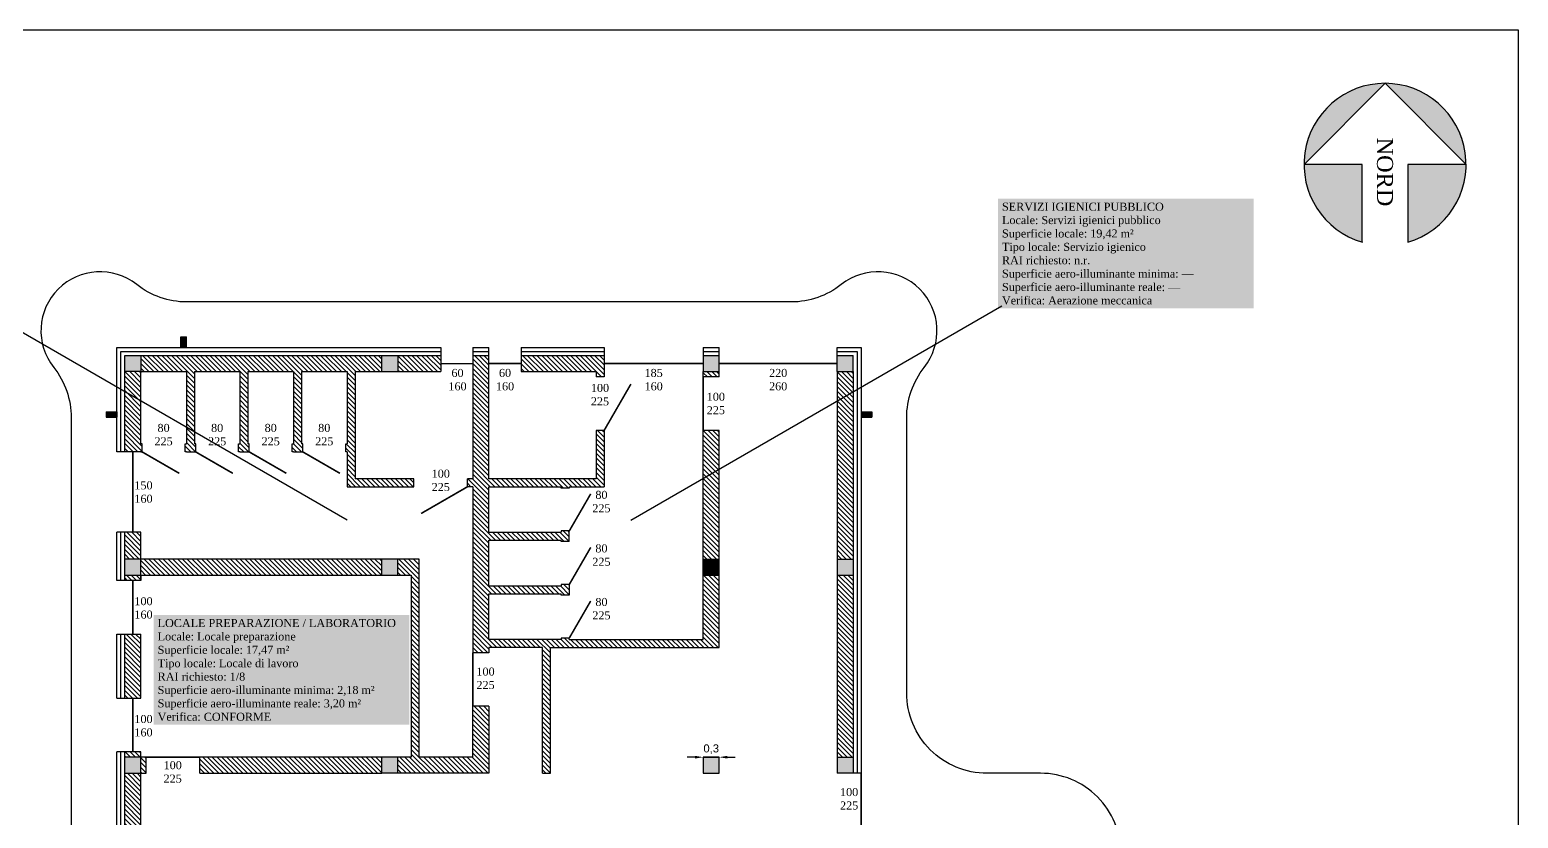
# Model space of a CAD drawing. Header units: millimetres. Extents: x 0 to 2688, y 0 to 2044.
# Drawn here: x 2610.42 to 2638.21, y 2029.11 to 2043.84 of the extents above; entities that cross this region are included whole.
import ezdxf

# ---------------------------------------------------------------- set-up
doc = ezdxf.new("R2010")
doc.units = ezdxf.units.MM
doc.linetypes.add('TRATTEGGIATA', pattern=[0.75, 0.5, -0.25])
doc.styles.get("Standard").update_dxf_attribs({"font": 'arial.ttf'})
doc.linetypes.add('ISOLAMENTO', pattern='A,0.00254,-2.54,[134,ltypeshp.shx,S=2.54,R=0,X=-2.54,Y=0],-5.08,[134,ltypeshp.shx,S=2.54,R=180,X=2.54,Y=0],-2.54', length=10.16254)
doc.dimstyles.new('ISO-25', dxfattribs={"dimtxt": 2.5, "dimasz": 2.5, "dimexe": 1.25, "dimexo": 0.625, "dimtad": 1, "dimtxsty": 'Standard', "dimcen": 2.5, "dimadec": 0, "dimazin": 0, "dimtfac": 1, "dimtmove": 0, "dimatfit": 3, "dimfxl": 1, "dimarcsym": 0})
pattern_1 = [(135, (153.5, 0), (-0.0449012806, -0.0449012806), [])]

# ---------------------------------------------------------------- blocks, each defined once
blk = doc.blocks.new('*D51')
at = {"color": 0, "lineweight": -2, "transparency": 16777216}
for p, q in [((2622.839, 2030.253), (2622.689, 2030.253)), ((2622.989, 2030.253), (2623.289, 2030.253)), ((2623.439, 2030.253), (2623.589, 2030.253))]:
    blk.add_line(p, q, dxfattribs=at)
at = {"color": 0, "transparency": 16777216}
for points in [[(2622.839, 2030.278), (2622.839, 2030.228), (2622.989, 2030.253)], [(2623.439, 2030.278), (2623.439, 2030.228), (2623.289, 2030.253)]]:
    blk.add_solid(points, dxfattribs=at)
at = {"layer": 'Defpoints', "color": 0, "transparency": 16777216}
for p in [(2622.989, 2030.253), (2623.289, 2030.253), (2623.289, 2029.953)]:
    blk.add_point(p, dxfattribs=at)
at = {"color": 0, "transparency": 16777216, "insert": (2623.139, 2030.403), "char_height": 0.15, "attachment_point": 5}
blk.add_mtext('0,3', dxfattribs=at)

msp = doc.modelspace()

# ---------------------------------------------------------------- hatches: boundary and pattern name
at = {"transparency": 33554687}
h = msp.add_hatch(color=1, dxfattribs=at)
h.paths.add_polyline_path([(2635.296, 2039.869), (2635.296, 2041.322), (2634.207, 2041.322, 0.333333)])
h.paths.add_polyline_path([(2634.207, 2041.322), (2635.72, 2042.835, 0.414214)])
h.paths.add_polyline_path([(2636.144, 2039.869, 0.333333), (2637.233, 2041.322), (2636.144, 2041.322)])
h.paths.add_polyline_path([(2637.233, 2041.322, 0.414214), (2635.72, 2042.835)])
at = {"true_color": 0x9e623d, "transparency": 33554687}
h = msp.add_hatch(color=25, dxfattribs=at)
h.paths.add_polyline_path([(2613.239, 2038.103), (2613.239, 2038.053), (2613.339, 2038.053), (2613.339, 2038.103)])
h.paths.add_polyline_path([(2613.239, 2038.053), (2613.239, 2037.953), (2613.339, 2037.953), (2613.339, 2038.053)])
h.paths.add_polyline_path([(2613.239, 2037.953), (2613.239, 2037.903), (2613.339, 2037.903), (2613.339, 2037.953)])
h = msp.add_hatch()
h.set_pattern_fill('ANSI31', color=6, scale=0.02, angle=450)
h.set_pattern_definition(pattern_1)
h.paths.add_polyline_path([(2612.489, 2023.953), (2612.489, 2023.653), (2616.989, 2023.653), (2616.989, 2023.953)])
h.paths.add_polyline_path([(2612.189, 2029.953), (2612.189, 2023.953), (2612.489, 2023.953), (2612.489, 2029.953)])
h.paths.add_polyline_path([(2612.189, 2034.453), (2612.189, 2033.953), (2612.489, 2033.953), (2612.489, 2034.453)])
h.paths.add_polyline_path([(2612.189, 2033.653), (2612.189, 2033.553), (2612.489, 2033.553), (2612.489, 2033.653)])
h.paths.add_polyline_path([(2612.189, 2030.353), (2612.189, 2030.253), (2612.489, 2030.253), (2612.489, 2030.353)])
h.paths.add_polyline_path([(2612.489, 2030.253), (2612.489, 2029.953), (2612.589, 2029.953), (2612.589, 2030.253)])
h.paths.add_polyline_path([(2612.189, 2037.453), (2612.189, 2035.953), (2612.489, 2035.953), (2612.514, 2035.953), (2612.514, 2036.103), (2612.489, 2036.103), (2612.489, 2037.453)])
h.paths.add_polyline_path([(2612.489, 2037.753), (2612.489, 2037.453), (2613.339, 2037.453), (2613.339, 2036.103), (2613.314, 2036.103), (2613.314, 2035.953), (2613.339, 2035.953), (2613.489, 2035.953), (2613.514, 2035.953), (2613.514, 2036.103), (2613.489, 2036.103), (2613.489, 2037.453), (2614.339, 2037.453), (2614.339, 2036.103), (2614.314, 2036.103), (2614.314, 2035.953), (2614.339, 2035.953), (2614.489, 2035.953), (2614.514, 2035.953), (2614.514, 2036.103), (2614.489, 2036.103), (2614.489, 2037.453), (2615.339, 2037.453), (2615.339, 2036.103), (2615.314, 2036.103), (2615.314, 2035.953), (2615.339, 2035.953), (2615.489, 2035.953), (2615.514, 2035.953), (2615.514, 2036.103), (2615.489, 2036.103), (2615.489, 2037.453), (2616.339, 2037.453), (2616.339, 2036.103), (2616.314, 2036.103), (2616.314, 2035.953), (2616.339, 2035.953), (2616.339, 2035.303), (2617.589, 2035.303), (2617.589, 2035.453), (2616.489, 2035.453), (2616.489, 2037.453), (2616.989, 2037.453), (2616.989, 2037.753)])
h.paths.add_polyline_path([(2617.289, 2037.753), (2617.289, 2037.453), (2618.089, 2037.453), (2618.089, 2037.753)])
h.paths.add_polyline_path([(2618.689, 2037.753), (2618.689, 2035.453), (2618.589, 2035.453), (2618.589, 2035.303), (2618.689, 2035.303), (2618.689, 2032.203), (2618.989, 2032.203), (2618.989, 2032.303), (2619.989, 2032.303), (2619.989, 2029.953), (2620.139, 2029.953), (2620.139, 2032.303), (2623.289, 2032.303), (2623.289, 2033.653), (2622.989, 2033.653), (2622.989, 2032.453), (2620.489, 2032.453), (2620.489, 2032.478), (2620.339, 2032.478), (2620.339, 2032.453), (2618.989, 2032.453), (2618.989, 2033.303), (2620.339, 2033.303), (2620.339, 2033.278), (2620.489, 2033.278), (2620.489, 2033.478), (2620.339, 2033.478), (2620.339, 2033.453), (2618.989, 2033.453), (2618.989, 2034.303), (2620.339, 2034.303), (2620.339, 2034.278), (2620.489, 2034.278), (2620.489, 2034.478), (2620.339, 2034.478), (2620.339, 2034.453), (2618.989, 2034.453), (2618.989, 2035.303), (2620.339, 2035.303), (2620.339, 2035.278), (2620.489, 2035.278), (2620.489, 2035.303), (2621.139, 2035.303), (2621.139, 2036.353), (2620.989, 2036.353), (2620.989, 2035.453), (2618.989, 2035.453), (2618.989, 2037.753)])
h.paths.add_polyline_path([(2622.989, 2036.353), (2622.989, 2033.953), (2623.289, 2033.953), (2623.289, 2036.353)], flags=17)
h.paths.add_polyline_path([(2625.489, 2037.453), (2625.489, 2033.953), (2625.789, 2033.953), (2625.789, 2037.453)])
h.paths.add_polyline_path([(2625.489, 2033.653), (2625.489, 2030.253), (2625.789, 2030.253), (2625.789, 2033.653)])
h.paths.add_polyline_path([(2623.589, 2023.953), (2623.589, 2023.653), (2625.489, 2023.653), (2625.489, 2023.953)])
h.paths.add_polyline_path([(2618.689, 2031.203), (2618.689, 2030.253), (2617.689, 2030.253), (2617.689, 2033.953), (2617.289, 2033.953), (2617.289, 2033.653), (2617.539, 2033.653), (2617.539, 2030.253), (2617.289, 2030.253), (2617.289, 2029.953), (2618.989, 2029.953), (2618.989, 2031.203)])
h.paths.add_polyline_path([(2613.589, 2030.253), (2613.589, 2029.953), (2616.989, 2029.953), (2616.989, 2030.253)])
h.paths.add_polyline_path([(2612.489, 2033.953), (2612.489, 2033.653), (2616.989, 2033.653), (2616.989, 2033.953)])
h = msp.add_hatch(color=6)
h.dxf.hatch_style = 1
h.paths.add_polyline_path([(2619.289, 2023.953), (2618.989, 2023.953), (2618.989, 2023.653), (2619.289, 2023.653)])
h.paths.add_polyline_path([(2621.289, 2023.953), (2621.289, 2023.653), (2621.589, 2023.653), (2621.589, 2023.953)])
h.paths.add_polyline_path([(2625.789, 2023.953), (2625.489, 2023.953), (2625.489, 2023.653), (2625.789, 2023.653)])
h.paths.add_polyline_path([(2623.589, 2023.653), (2623.589, 2023.953), (2623.289, 2023.953), (2623.289, 2023.653)])
h.paths.add_polyline_path([(2625.789, 2028.653), (2625.789, 2028.953), (2625.489, 2028.953), (2625.489, 2028.653)])
h.paths.add_polyline_path([(2623.289, 2030.253), (2622.989, 2030.253), (2622.989, 2029.953), (2623.289, 2029.953)])
h.paths.add_polyline_path([(2625.789, 2030.253), (2625.489, 2030.253), (2625.489, 2029.953), (2625.789, 2029.953)])
h.paths.add_polyline_path([(2625.489, 2033.953), (2625.489, 2033.653), (2625.789, 2033.653), (2625.789, 2033.953)])
h.paths.add_polyline_path([(2625.489, 2037.453), (2625.789, 2037.453), (2625.789, 2037.753), (2625.489, 2037.753)])
h.paths.add_polyline_path([(2623.289, 2037.753), (2622.989, 2037.753), (2622.989, 2037.453), (2623.289, 2037.453)])
h.paths.add_polyline_path([(2617.289, 2037.753), (2616.989, 2037.753), (2616.989, 2037.453), (2617.063, 2037.453), (2617.289, 2037.453)])
h.paths.add_polyline_path([(2617.289, 2033.953), (2616.989, 2033.953), (2616.989, 2033.653), (2617.289, 2033.653)])
h.paths.add_polyline_path([(2616.989, 2029.953), (2617.289, 2029.953), (2617.289, 2030.253), (2616.989, 2030.253)])
h.paths.add_polyline_path([(2612.489, 2033.953), (2612.189, 2033.953), (2612.189, 2033.653), (2612.489, 2033.653)])
h.paths.add_polyline_path([(2612.189, 2030.253), (2612.189, 2029.953), (2612.489, 2029.953), (2612.489, 2030.253)])
h.paths.add_polyline_path([(2612.489, 2037.453), (2612.489, 2037.753), (2612.189, 2037.753), (2612.189, 2037.453)])
h.paths.add_polyline_path([(2612.189, 2023.653), (2612.489, 2023.653), (2612.489, 2023.953), (2612.189, 2023.953)])
h.paths.add_polyline_path([(2617.289, 2023.653), (2617.289, 2023.953), (2616.989, 2023.953), (2616.989, 2023.653)])
h = msp.add_hatch()
h.set_pattern_fill('ANSI31', color=6, scale=0.02, angle=450)
h.set_pattern_definition(pattern_1)
h.paths.add_polyline_path([(2622.989, 2037.453), (2622.989, 2037.353), (2623.289, 2037.353), (2623.289, 2037.453)])
h.paths.add_polyline_path([(2619.589, 2037.753), (2619.589, 2037.453), (2620.989, 2037.453), (2620.989, 2037.353), (2621.139, 2037.353), (2621.139, 2037.753)])
h = msp.add_hatch(color=25, dxfattribs=at)
h.paths.add_polyline_path([(2612.039, 2036.703), (2611.989, 2036.703), (2611.989, 2036.603), (2612.039, 2036.603)])
h.paths.add_polyline_path([(2611.989, 2036.703), (2611.889, 2036.703), (2611.889, 2036.603), (2611.989, 2036.603)])
h.paths.add_polyline_path([(2611.889, 2036.703), (2611.839, 2036.703), (2611.839, 2036.603), (2611.889, 2036.603)])
h = msp.add_hatch(color=25, dxfattribs=at)
h.paths.add_polyline_path([(2626.139, 2036.703), (2626.089, 2036.703), (2626.089, 2036.603), (2626.139, 2036.603)])
h.paths.add_polyline_path([(2626.089, 2036.703), (2625.989, 2036.703), (2625.989, 2036.603), (2626.089, 2036.603)])
h.paths.add_polyline_path([(2625.989, 2036.703), (2625.939, 2036.703), (2625.939, 2036.603), (2625.989, 2036.603)])
h = msp.add_hatch(color=6)
h.dxf.hatch_style = 1
h.paths.add_polyline_path([(2622.989, 2033.653), (2623.289, 2033.653), (2623.289, 2033.953), (2622.989, 2033.953)])
h = msp.add_hatch()
h.set_pattern_fill('ANSI31', color=6, scale=0.02, angle=450)
h.set_pattern_definition([(135, (3.5, 0), (-0.0449012806, -0.0449012806), [])])
h.paths.add_polyline_path([(2612.189, 2031.353), (2612.489, 2031.353), (2612.489, 2032.553), (2612.189, 2032.553)])

# ---------------------------------------------------------------- linework, layer by layer
for p, q in [((2634.207, 2041.322), (2635.72, 2042.835)), ((2635.72, 2042.835), (2637.233, 2041.322)), ((2635.296, 2041.322), (2634.207, 2041.322)), ((2635.296, 2039.869), (2635.296, 2041.322)), ((2637.233, 2041.322), (2636.144, 2041.322)), ((2636.144, 2041.322), (2636.144, 2039.869)), ((2616.339, 2034.678), (2609.411, 2038.678)), ((2621.639, 2034.678), (2628.568, 2038.678)), ((2613.239, 2037.903), (2613.239, 2038.103)), ((2613.239, 2038.103), (2613.339, 2038.103)), ((2613.239, 2038.053), (2613.339, 2038.053)), ((2613.239, 2037.953), (2613.339, 2037.953)), ((2613.339, 2037.903), (2613.339, 2038.103)), ((2612.189, 2035.953), (2612.189, 2037.753)), ((2612.189, 2037.753), (2618.089, 2037.753)), ((2612.489, 2037.753), (2612.489, 2037.453)), ((2613.239, 2037.903), (2613.339, 2037.903)), ((2616.989, 2037.453), (2616.989, 2037.753)), ((2617.289, 2037.753), (2617.289, 2037.453)), ((2618.089, 2037.903), (2618.089, 2037.453)), ((2618.689, 2037.903), (2618.689, 2035.453)), ((2618.689, 2037.753), (2618.989, 2037.753)), ((2618.989, 2035.453), (2618.989, 2037.903)), ((2619.589, 2037.903), (2619.589, 2037.453)), ((2619.589, 2037.753), (2621.139, 2037.753)), ((2621.139, 2037.903), (2621.139, 2037.353)), ((2622.989, 2037.903), (2622.989, 2037.453)), ((2622.989, 2037.753), (2623.289, 2037.753)), ((2623.289, 2037.453), (2623.289, 2037.903)), ((2625.489, 2037.453), (2625.489, 2037.903)), ((2625.489, 2037.753), (2625.789, 2037.753)), ((2625.789, 2037.453), (2625.789, 2037.753)), ((2612.489, 2037.453), (2612.189, 2037.453)), ((2612.489, 2036.103), (2612.489, 2037.453)), ((2612.489, 2037.453), (2613.339, 2037.453)), ((2613.339, 2037.453), (2613.339, 2036.103)), ((2613.489, 2037.453), (2614.339, 2037.453)), ((2613.489, 2037.453), (2613.489, 2036.103)), ((2614.339, 2037.453), (2614.339, 2036.103)), ((2614.489, 2037.453), (2615.339, 2037.453)), ((2614.489, 2037.453), (2614.489, 2036.103)), ((2615.339, 2037.453), (2615.339, 2036.103)), ((2615.489, 2037.453), (2616.339, 2037.453)), ((2615.489, 2037.453), (2615.489, 2036.103)), ((2616.339, 2037.453), (2616.339, 2036.103)), ((2616.489, 2037.453), (2618.089, 2037.453)), ((2616.489, 2037.453), (2616.489, 2035.453)), ((2619.589, 2037.453), (2620.989, 2037.453)), ((2620.989, 2037.453), (2620.989, 2037.353)), ((2622.989, 2037.353), (2622.989, 2037.453)), ((2622.989, 2037.453), (2623.289, 2037.453)), ((2623.289, 2037.353), (2623.289, 2037.453)), ((2625.489, 2037.453), (2625.789, 2037.453)), ((2625.489, 2037.453), (2625.489, 2029.953)), ((2625.789, 2037.453), (2625.789, 2029.953)), ((2621.139, 2037.353), (2620.989, 2037.353)), ((2623.289, 2037.353), (2622.989, 2037.353)), ((2611.839, 2036.703), (2612.039, 2036.703)), ((2611.839, 2036.703), (2611.839, 2036.603)), ((2611.839, 2036.603), (2612.039, 2036.603)), ((2611.889, 2036.703), (2611.889, 2036.603)), ((2611.989, 2036.703), (2611.989, 2036.603)), ((2612.039, 2036.703), (2612.039, 2036.603)), ((2625.939, 2036.703), (2626.139, 2036.703)), ((2625.939, 2036.703), (2625.939, 2036.603)), ((2625.939, 2036.603), (2626.139, 2036.603)), ((2625.989, 2036.703), (2625.989, 2036.603)), ((2626.089, 2036.703), (2626.089, 2036.603)), ((2626.139, 2036.703), (2626.139, 2036.603)), ((2620.989, 2036.353), (2620.989, 2035.453)), ((2621.139, 2036.353), (2620.989, 2036.353)), ((2621.139, 2036.353), (2621.139, 2035.303)), ((2622.989, 2032.453), (2622.989, 2036.353)), ((2623.289, 2036.353), (2622.989, 2036.353)), ((2623.289, 2032.303), (2623.289, 2036.353)), ((2612.514, 2036.103), (2612.489, 2036.103)), ((2612.514, 2035.953), (2612.514, 2036.103)), ((2613.314, 2035.953), (2613.314, 2036.103)), ((2613.314, 2036.103), (2613.339, 2036.103)), ((2613.514, 2036.103), (2613.489, 2036.103)), ((2613.514, 2035.953), (2613.514, 2036.103)), ((2614.314, 2035.953), (2614.314, 2036.103)), ((2614.314, 2036.103), (2614.339, 2036.103)), ((2614.514, 2036.103), (2614.489, 2036.103)), ((2614.514, 2035.953), (2614.514, 2036.103)), ((2615.314, 2035.953), (2615.314, 2036.103)), ((2615.314, 2036.103), (2615.339, 2036.103)), ((2615.514, 2036.103), (2615.489, 2036.103)), ((2615.514, 2035.953), (2615.514, 2036.103)), ((2616.314, 2035.953), (2616.314, 2036.103)), ((2616.314, 2036.103), (2616.339, 2036.103)), ((2618.989, 2036.027), (2618.989, 2036.028)), ((2618.989, 2035.677), (2618.989, 2036.027)), ((2612.489, 2035.953), (2612.039, 2035.953)), ((2612.489, 2035.953), (2612.514, 2035.953)), ((2613.339, 2035.953), (2613.314, 2035.953)), ((2613.339, 2035.953), (2613.489, 2035.953)), ((2613.489, 2035.953), (2613.514, 2035.953)), ((2614.339, 2035.953), (2614.314, 2035.953)), ((2614.339, 2035.953), (2614.489, 2035.953)), ((2614.489, 2035.953), (2614.514, 2035.953)), ((2615.339, 2035.953), (2615.314, 2035.953)), ((2615.339, 2035.953), (2615.489, 2035.953)), ((2615.489, 2035.953), (2615.514, 2035.953)), ((2616.339, 2035.953), (2616.314, 2035.953)), ((2616.339, 2035.953), (2616.339, 2035.303)), ((2617.589, 2035.453), (2616.489, 2035.453)), ((2617.589, 2035.303), (2617.589, 2035.453)), ((2618.689, 2035.453), (2618.589, 2035.453)), ((2618.589, 2035.303), (2618.589, 2035.453)), ((2618.989, 2035.675), (2618.989, 2035.677)), ((2620.989, 2035.453), (2618.989, 2035.453)), ((2616.339, 2035.303), (2617.589, 2035.303)), ((2618.689, 2035.303), (2618.589, 2035.303)), ((2618.689, 2035.303), (2618.689, 2032.203)), ((2618.989, 2034.453), (2618.989, 2035.303)), ((2618.989, 2035.303), (2620.339, 2035.303)), ((2620.339, 2035.278), (2620.339, 2035.303)), ((2620.489, 2035.278), (2620.339, 2035.278)), ((2620.489, 2035.303), (2621.139, 2035.303)), ((2620.489, 2035.303), (2620.489, 2035.278)), ((2612.489, 2034.453), (2612.039, 2034.453)), ((2612.189, 2033.553), (2612.189, 2034.453)), ((2612.489, 2033.953), (2612.489, 2034.453)), ((2618.989, 2034.453), (2620.339, 2034.453)), ((2620.489, 2034.478), (2620.339, 2034.478)), ((2620.339, 2034.478), (2620.339, 2034.453)), ((2620.489, 2034.278), (2620.489, 2034.478)), ((2618.989, 2034.303), (2620.339, 2034.303)), ((2618.989, 2033.453), (2618.989, 2034.303)), ((2620.339, 2034.278), (2620.339, 2034.303)), ((2620.489, 2034.278), (2620.339, 2034.278)), ((2612.489, 2033.953), (2612.189, 2033.953)), ((2617.689, 2033.953), (2612.489, 2033.953)), ((2612.489, 2033.653), (2612.489, 2033.953)), ((2616.989, 2033.653), (2616.989, 2033.953)), ((2617.289, 2033.653), (2617.289, 2033.953)), ((2617.689, 2030.253), (2617.689, 2033.953)), ((2622.989, 2033.953), (2623.289, 2033.953)), ((2625.489, 2033.953), (2625.789, 2033.953)), ((2612.489, 2033.553), (2612.039, 2033.553)), ((2612.189, 2033.653), (2612.489, 2033.653)), ((2612.489, 2033.553), (2612.489, 2033.653)), ((2612.489, 2033.653), (2612.489, 2033.553)), ((2622.989, 2033.653), (2623.289, 2033.653)), ((2625.489, 2033.653), (2625.789, 2033.653)), ((2618.989, 2033.453), (2620.339, 2033.453)), ((2618.989, 2033.303), (2620.339, 2033.303)), ((2618.989, 2032.453), (2618.989, 2033.303)), ((2620.489, 2033.478), (2620.339, 2033.478)), ((2620.339, 2033.478), (2620.339, 2033.453)), ((2620.339, 2033.278), (2620.339, 2033.303)), ((2620.489, 2033.278), (2620.339, 2033.278)), ((2620.489, 2033.478), (2620.489, 2033.278)), ((2612.039, 2032.553), (2612.489, 2032.553)), ((2612.189, 2031.353), (2612.189, 2032.553)), ((2612.489, 2031.353), (2612.489, 2032.553)), ((2620.339, 2032.453), (2618.989, 2032.453)), ((2620.489, 2032.478), (2620.339, 2032.478)), ((2620.339, 2032.478), (2620.339, 2032.453)), ((2620.489, 2032.453), (2620.489, 2032.478)), ((2620.489, 2032.453), (2622.989, 2032.453)), ((2618.989, 2032.203), (2618.689, 2032.203)), ((2619.989, 2032.303), (2618.989, 2032.303)), ((2618.989, 2032.303), (2618.989, 2032.203)), ((2619.989, 2029.953), (2619.989, 2032.303)), ((2620.139, 2029.953), (2620.139, 2032.303)), ((2620.139, 2032.303), (2623.289, 2032.303)), ((2612.039, 2031.353), (2612.489, 2031.353)), ((2618.689, 2030.253), (2618.689, 2031.203)), ((2618.989, 2031.203), (2618.689, 2031.203)), ((2618.989, 2031.203), (2618.989, 2029.953)), ((2612.489, 2030.353), (2612.039, 2030.353)), ((2612.189, 2023.953), (2612.189, 2030.353)), ((2612.489, 2030.253), (2612.189, 2030.253)), ((2612.489, 2030.253), (2612.489, 2030.353)), ((2612.489, 2030.253), (2612.489, 2030.353)), ((2612.589, 2030.253), (2612.489, 2030.253)), ((2612.489, 2029.953), (2612.489, 2030.253)), ((2612.589, 2029.953), (2612.589, 2030.253)), ((2613.589, 2029.953), (2613.589, 2030.253)), ((2616.989, 2029.953), (2616.989, 2030.253)), ((2617.289, 2029.953), (2617.289, 2030.253)), ((2618.689, 2030.253), (2617.689, 2030.253)), ((2623.289, 2030.253), (2622.989, 2030.253)), ((2622.989, 2030.253), (2622.989, 2029.953)), ((2623.289, 2029.953), (2623.289, 2030.253)), ((2625.489, 2030.253), (2625.789, 2030.253)), ((2612.189, 2029.953), (2612.489, 2029.953)), ((2612.489, 2023.953), (2612.489, 2029.953)), ((2612.489, 2029.953), (2612.589, 2029.953)), ((2613.589, 2029.953), (2616.989, 2029.953)), ((2618.989, 2029.953), (2616.989, 2029.953)), ((2619.989, 2029.953), (2620.139, 2029.953)), ((2622.989, 2029.953), (2623.289, 2029.953)), ((2625.939, 2029.953), (2625.489, 2029.953))]:
    msp.add_line(p, q)
msp.add_lwpolyline([(2596.207, 2043.835), (2638.207, 2043.835), (2638.207, 2014.135), (2596.207, 2014.135)], close=True)
msp.add_lwpolyline([(2611.189, 2036.596), (2611.189, 2024.809, -0.169472), (2610.864, 2023.876, 0.892135), (2612.413, 2022.327, -0.169472), (2613.346, 2022.653), (2615.789, 2022.653, -0.414214), (2617.289, 2021.153), (2617.289, 2020.153, 0.414214), (2618.789, 2018.653), (2629.289, 2018.653, 0.414214), (2630.789, 2020.153), (2630.789, 2028.453, 0.414214), (2629.289, 2029.953), (2628.289, 2029.953, -0.414214), (2626.789, 2031.453), (2626.789, 2036.596, -0.169472), (2627.115, 2037.529, 0.892135), (2625.566, 2039.078, -0.169472), (2624.633, 2038.753), (2613.346, 2038.753, -0.169472), (2612.413, 2039.078, 0.892135), (2610.864, 2037.529, -0.169472)], format="xyb", close=True)
for points in [[(2612.039, 2035.953), (2612.039, 2037.903), (2618.089, 2037.903)], [(2618.689, 2037.903), (2618.989, 2037.903)], [(2619.589, 2037.903), (2621.139, 2037.903)], [(2622.989, 2037.903), (2623.289, 2037.903)], [(2625.489, 2037.903), (2625.939, 2037.903), (2625.939, 2029.953)], [(2618.089, 2037.603), (2618.689, 2037.603)], [(2612.039, 2033.553), (2612.039, 2034.453)], [(2612.489, 2033.653), (2617.539, 2033.653), (2617.539, 2030.253), (2613.589, 2030.253)], [(2612.039, 2031.353), (2612.039, 2032.553)], [(2617.289, 2023.503), (2612.039, 2023.503), (2612.039, 2030.353)]]:
    msp.add_lwpolyline(points)
at = {"linetype": 'ISOLAMENTO', "ltscale": 0.007}
for points in [[(2612.114, 2035.953), (2612.114, 2037.828), (2618.089, 2037.828)], [(2618.689, 2037.828), (2618.989, 2037.828)], [(2619.589, 2037.828), (2621.139, 2037.828)], [(2622.989, 2037.828), (2623.289, 2037.828)], [(2625.489, 2037.828), (2625.864, 2037.828), (2625.864, 2029.953)], [(2612.114, 2033.553), (2612.114, 2034.453)], [(2612.114, 2031.353), (2612.114, 2032.553)], [(2617.289, 2023.578), (2612.114, 2023.578), (2612.114, 2030.353)]]:
    msp.add_lwpolyline(points, dxfattribs=at)
at = {"color": 152, "true_color": 0x2776bb, "const_width": 0.03}
for points in [[(2618.989, 2037.603), (2619.589, 2037.603)], [(2622.989, 2037.603), (2621.139, 2037.603)], [(2623.289, 2037.603), (2625.489, 2037.603)], [(2612.339, 2034.453), (2612.339, 2035.953)], [(2612.339, 2032.553), (2612.339, 2033.553)], [(2612.339, 2030.353), (2612.339, 2031.353)]]:
    msp.add_lwpolyline(points, dxfattribs=at)
at = {"color": 116, "true_color": 0x136734, "const_width": 0.03}
for points in [[(2621.139, 2036.353), (2621.639, 2037.219)], [(2622.989, 2037.353), (2622.989, 2036.353)], [(2612.514, 2035.953), (2613.207, 2035.553)], [(2613.514, 2035.953), (2614.207, 2035.553)], [(2614.514, 2035.953), (2615.207, 2035.553)], [(2615.514, 2035.953), (2616.207, 2035.553)], [(2618.589, 2035.303), (2617.723, 2034.803)], [(2620.489, 2034.478), (2620.889, 2035.17)], [(2620.489, 2033.478), (2620.889, 2034.17)], [(2620.489, 2032.478), (2620.889, 2033.17)], [(2618.689, 2032.203), (2618.689, 2031.203)], [(2612.589, 2030.253), (2613.589, 2030.253)], [(2625.939, 2029.953), (2625.939, 2028.953)]]:
    msp.add_lwpolyline(points, dxfattribs=at)
msp.add_arc((2635.72, 2041.322), 1.513, 286.2602, 253.7398)

# ---------------------------------------------------------------- texts
at = {"color": 1, "linetype": 'TRATTEGGIATA', "ltscale": 0.3, "insert": (2635.87, 2041.822), "char_height": 0.3, "attachment_point": 1, "rotation": 270}
msp.add_mtext_dynamic_manual_height_columns('{\\fTimes New Roman|b0|i0|c0|p18;NORD}', width=0.3, gutter_width=12.5, heights=[0], dxfattribs=at)
at = {"char_height": 0.15, "width": 4.6224, "attachment_point": 1, "bg_fill": 1, "box_fill_scale": 1.5, "bg_fill_color": 256, "bg_fill_true_color": 16764159, "bg_fill_transparency": 0}
for s, insert in [('{\\fTimes New Roman|b0|i0|c0|p18;SERVIZI IGIENICI PUBBLICO\\PLocale: Servizi igienici pubblico\\PSuperficie locale: 19,42 m²\\PTipo locale: Servizio igienico\\PRAI richiesto: n.r.\\PSuperficie aero-illuminante minima: —\\PSuperficie aero-illuminante reale: —\\PVerifica: Aerazione meccanica}', (2628.568, 2040.607)), ('{\\fTimes New Roman|b0|i0|c0|p18;LOCALE PREPARAZIONE / LABORATORIO\\PLocale: Locale preparazione\\PSuperficie locale: 17,47 m²\\PTipo locale: Locale di lavoro\\PRAI richiesto: 1/8\\PSuperficie aero-illuminante minima: 2,18 m²\\PSuperficie aero-illuminante reale: 3,20 m²\\PVerifica: CONFORME}', (2612.803, 2032.833))]:
    msp.add_mtext(s, dxfattribs=dict(at, insert=insert))
at = {"color": 159, "linetype": 'TRATTEGGIATA', "ltscale": 0.3, "true_color": 0x22346e, "char_height": 0.15, "attachment_point": 3}
for s, insert in [('\\pxqc;{\\fTimes New Roman|b0|i0|c0|p18;60\\P160}', (2618.581, 2037.503)), ('\\pxqc;{\\fTimes New Roman|b0|i0|c0|p18;60\\P160}', (2619.468, 2037.503)), ('\\pxqc;{\\fTimes New Roman|b0|i0|c0|p18;185\\P160}', (2622.243, 2037.503)), ('\\pxqc;{\\fTimes New Roman|b0|i0|c0|p18;220\\P260}', (2624.568, 2037.503)), ('\\pxqc;{\\fTimes New Roman|b0|i0|c0|p18;150\\P160}', (2612.718, 2035.404)), ('\\pxqc;{\\fTimes New Roman|b0|i0|c0|p18;100\\P160}', (2612.718, 2033.241)), ('\\pxqc;{\\fTimes New Roman|b0|i0|c0|p18;100\\P160}', (2612.718, 2031.041))]:
    msp.add_mtext_dynamic_manual_height_columns(s, width=0.35764, gutter_width=12.5, heights=[0], dxfattribs=dict(at, insert=insert))
at = {"color": 116, "true_color": 0x136734, "char_height": 0.15, "attachment_point": 9}
for s, insert in [('\\pxqc;{\\fTimes New Roman|b0|i0|c0|p18;100\\P225}', (2621.241, 2036.82)), ('\\pxqc;{\\fTimes New Roman|b0|i0|c0|p18;100\\P225}', (2623.404, 2036.655)), ('\\pxqc;{\\fTimes New Roman|b0|i0|c0|p18;80\\P225}', (2613.093, 2036.074)), ('\\pxqc;{\\fTimes New Roman|b0|i0|c0|p18;80\\P225}', (2614.093, 2036.074)), ('\\pxqc;{\\fTimes New Roman|b0|i0|c0|p18;80\\P225}', (2615.093, 2036.074)), ('\\pxqc;{\\fTimes New Roman|b0|i0|c0|p18;80\\P225}', (2616.093, 2036.074)), ('\\pxqc;{\\fTimes New Roman|b0|i0|c0|p18;100\\P225}', (2618.268, 2035.22)), ('\\pxqc;{\\fTimes New Roman|b0|i0|c0|p18;80\\P225}', (2621.268, 2034.824)), ('\\pxqc;{\\fTimes New Roman|b0|i0|c0|p18;80\\P225}', (2621.268, 2033.824)), ('\\pxqc;{\\fTimes New Roman|b0|i0|c0|p18;80\\P225}', (2621.268, 2032.824)), ('\\pxqc;{\\fTimes New Roman|b0|i0|c0|p18;100\\P225}', (2619.104, 2031.524)), ('\\pxqc;{\\fTimes New Roman|b0|i0|c0|p18;100\\P225}', (2613.263, 2029.776)), ('\\pxqc;{\\fTimes New Roman|b0|i0|c0|p18;100\\P225}', (2625.893, 2029.274))]:
    msp.add_mtext_dynamic_manual_height_columns(s, width=0.35764, gutter_width=12.5, heights=[0], dxfattribs=dict(at, insert=insert))

# ---------------------------------------------------------------- dimensions: what is measured, and where the dimension line sits
at = {"color": 6}
dim = msp.add_linear_dim(base=(2623.289, 2030.253), p1=(2622.989, 2030.253), p2=(2623.289, 2029.953), dimstyle='ISO-25', override={"dimtxt": 0.15, "dimasz": 0.15, "dimse1": 1, "dimse2": 1, "dimtmove": 2}, dxfattribs=at)
dim.commit()
dim.dimension.update_dxf_attribs({"geometry": '*D51', "text_midpoint": (2623.139, 2030.403), "dimtype": 160})

doc.saveas('drawing.dxf')
